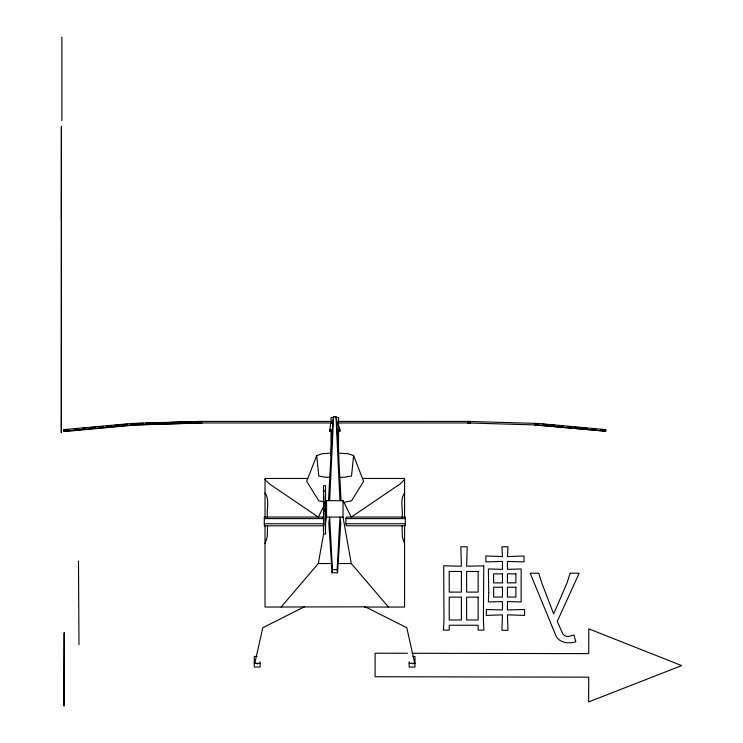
<?xml version="1.0" encoding="UTF-8"?>
<svg xmlns="http://www.w3.org/2000/svg" width="743" height="743" viewBox="0 0 743 743"><rect width="100%" height="100%" fill="white"/><g stroke="black" fill="none" stroke-linecap="round" stroke-linejoin="round"><path stroke-width="1.11" d="M61.288 219.315L61.4 126.254L61.316 432.89L61.418 219.222M323.474 531.199L323.697 496.343M324.05 508.695L323.474 534.013L325.536 534.013L325.536 485.681L323.474 485.681L324.05 510.933L325.536 510.933M329.651 500.661L333.616 416.619L335.975 416.619L336.7 420.083L341.093 500.624M337.536 572.779L337.155 569.677L339.941 517.1L340.777 522.858L337.536 572.779L332.065 572.779L328.815 522.858L329.651 517.1L332.437 569.677L332.065 572.779M328.508 500.624L332.892 420.083L333.616 416.619M534.654 425.005L605.74 431.172L605.842 429.63L538.322 423.464L467.533 421.411M338.594 453.165L347.808 453.657L353.603 455.598L351.523 476.012L344.492 477.266L339.105 477.322M331.926 431.191L329.641 431.191L330.672 423.482L331.703 421.42M281.123 607.05L318.329 563.528L323.549 534.087M325.155 525.032L326.567 517.1L326.567 500.661L343.034 500.661L351.263 517.1L400.198 483.907L404.573 479.541M323.66 523.741L323.186 525.803L264.322 525.803L264.322 517.044L323.186 517.044L323.66 518.595L323.66 523.741L264.322 523.741M322.713 518.595L323.186 517.044M345.932 518.595L346.405 517.044L405.325 517.044L405.325 525.803L346.405 525.803L345.932 523.741L345.932 518.595L405.325 518.595M265.019 543.616L267.229 536.91L267.554 525.923M329.641 431.191L330.329 429.138M331.712 453.165L322.499 453.657L316.704 455.598L306.692 481.325L318.784 500.856L324.347 501.878M326.567 500.661L318.329 517.1L269.393 483.907L265.019 479.541M404.573 492.999C399.381 499.965 403.486 510.023 402.047 517.936M304.398 606.78L262.799 627.742L254.812 663.202L257.877 663.843M412.699 663.815L414.743 663.388L406.802 627.742L365.194 606.78L364.516 607.05L404.573 607.05L404.573 525.264M344.845 502.082L351.523 500.856L363.615 481.325L353.603 455.598M74.606 429.101L78.043 428.776M82.631 428.358L86.067 428.033M90.655 427.615L95.243 427.188M98.68 426.863L103.268 426.445M106.704 426.12L111.292 425.693M114.728 425.377L119.317 424.95M122.753 424.634L127.341 424.207M130.777 423.891L143.408 423.213M202.059 422.953L134.92 425.005L68.978 431.163L63.833 431.172L63.722 429.63L131.762 423.464L198.957 421.411L332 421.42M63.833 431.172L131.827 425.005L198.975 422.953L332 422.962M145.712 423.148L166.404 422.507M169.85 422.405L191.694 421.727M193.997 421.662L202.04 421.411M333.848 417.492L331.034 417.492L331.034 423.25M335.725 417.492L338.539 417.492L338.539 427.857M337.954 421.42L470.616 421.411M337.954 422.962L470.598 422.953M63.722 429.63L68.876 429.63M329.641 429.658L331.926 429.658M336.505 429.658L339.932 429.658L339.932 431.191L336.505 431.191M600.697 429.63L605.842 429.63M307.639 478.464L265.019 478.464L265.019 517.676M362.491 478.464L404.573 478.464L404.573 517.676M323.474 491.03L325.536 491.03M326.567 517.1L343.034 517.1L351.263 563.528L388.468 607.05M264.322 518.595L323.66 518.595M345.932 523.741L405.325 523.741M318.329 563.528L331.954 563.528M337.638 563.528L351.263 563.528M332.437 569.677L337.155 569.677M365.277 606.817L265.019 607.05L265.019 525.264M257.171 656.45L254.255 656.45L254.255 667.056L260.078 667.056L260.078 661.874M413.043 656.45L414.984 656.45L414.984 667.056L409.161 667.056L409.161 661.874M254.255 663.295L260.078 663.295M409.161 663.295L414.984 663.295M407.452 653.264L375.122 653.199L375.076 676.743L588.697 677.17L588.642 701.931L681.712 665.589L588.79 628.866L588.744 653.626L412.068 653.273M330.644 477.303L325.462 477.238L318.784 476.012L316.704 455.598M467.514 422.953L537.737 425.005L605.74 431.172M534.728 423.464L539.279 423.891M542.687 424.207L547.238 424.634M550.647 424.95L555.197 425.377M558.615 425.693L563.166 426.12M567.708 426.547L571.126 426.863M574.534 427.188L579.085 427.615M582.503 427.931L587.054 428.358M591.604 428.776L595.013 429.101M265.019 492.999C270.211 499.965 266.105 510.023 267.554 517.936M338.557 427.076L339.932 431.191M337.87 423.482L339.932 429.658M404.573 543.616L402.362 536.91L402.047 525.923M335.975 416.619L339.941 500.661M323.474 488.485L323.567 491.857M78.489 561.141L78.972 644.673M343.034 500.661L343.034 517.1M338.539 430.16L338.539 458.96M337.87 421.42L337.87 425.024M331.034 430.16L331.034 455.505M61.883 37.15L61.883 120.672M64.167 632.785L63.972 705.85L64.167 632.785M488.736 592.468L488.365 601.951L502.463 601.579L502.463 609.966L486.34 609.501L486.34 615.399L502.463 614.842L501.906 630.315L507.989 630.315L507.432 614.842L524.558 615.399L524.558 609.501L507.432 609.966L507.432 601.579L521.149 601.951L521.149 568.98L507.432 569.352L507.432 561.429L524.01 561.894L524.01 555.996L507.432 556.553L507.989 546.792L501.906 546.792L502.463 556.553L485.885 555.996L485.885 561.894L502.463 561.429L502.463 569.352L488.365 568.98L488.736 592.468M483.767 565.85L483.396 620.275L483.953 630.129L478.148 630.129L478.148 625.244L449.227 625.244L449.227 630.129L443.432 630.129L443.98 620.089L443.701 565.757L461.384 566.222L460.836 546.792L467.189 546.792L466.632 566.222L483.767 565.85M570.15 573.215L567.011 582.976L553.665 613.922L541.786 582.976L538.74 573.215L530.177 573.215L555.318 634.271C558.132 642.844 568.302 644.107 575.853 641.822L573.921 635.014L568.302 636.575A6.548 6.548 0 0 1 562.739 633.742L557.25 621.38L579.168 573.215L570.15 573.215M461.384 571.469L449.227 571.469L449.227 592.097L461.384 592.097L461.384 571.469M478.148 571.469L466.632 571.469L466.632 592.097L478.148 592.097L478.148 571.469M502.463 573.865L493.621 573.865L493.621 582.884L502.463 582.884L502.463 573.865M515.902 573.865L507.432 573.865L507.432 582.884L515.902 582.884L515.902 573.865M502.463 587.211L493.621 587.211L493.621 597.066L502.463 597.066L502.463 587.211M515.902 587.211L507.432 587.211L507.432 597.066L515.902 597.066L515.902 587.211M461.384 597.158L449.227 597.158L449.227 619.996L461.384 619.996L461.384 597.158M478.148 597.158L466.632 597.158L466.632 619.996L478.148 619.996L478.148 597.158"/></g></svg>
